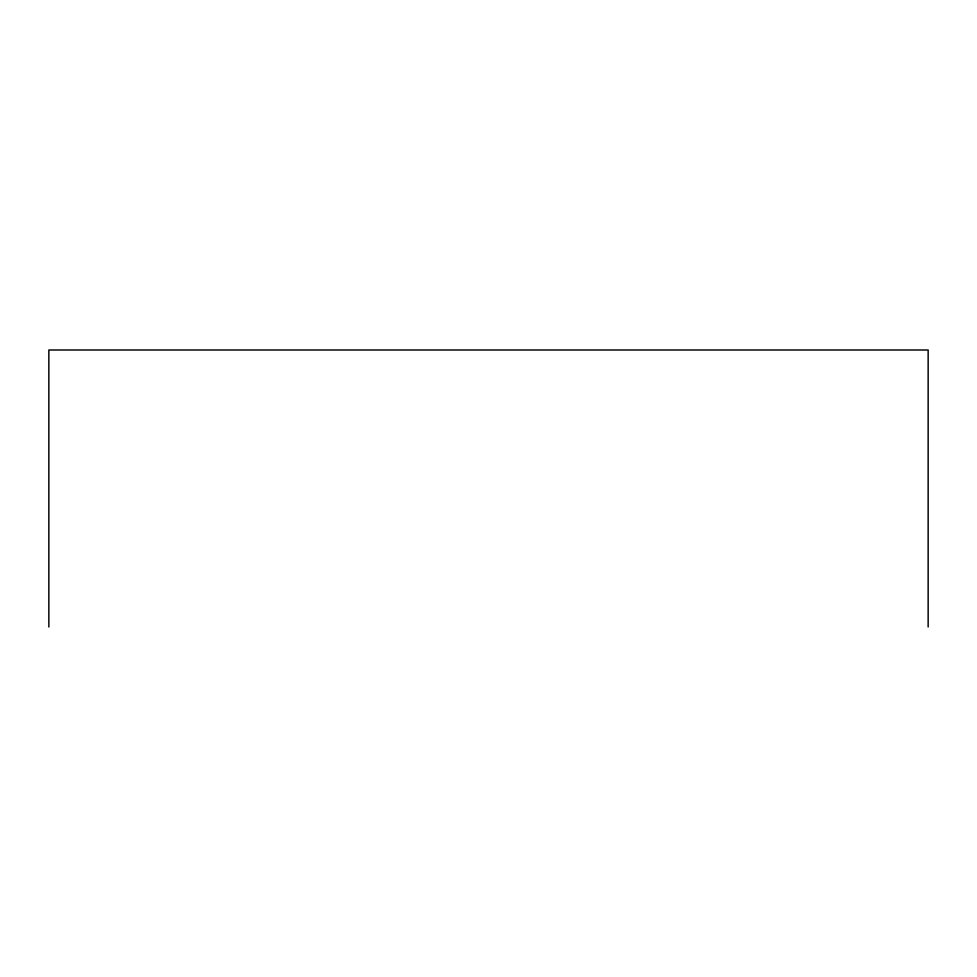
<?xml version="1.0" encoding="UTF-8"?>
<svg xmlns="http://www.w3.org/2000/svg" width="977" height="977" viewBox="0 0 977 977"><rect width="100%" height="100%" fill="white"/><g stroke="black" fill="none" stroke-linecap="round" stroke-linejoin="round"><path stroke-width="1.47" d="M928.15 627.002L928.15 349.998L48.85 349.998L48.85 627.002"/></g></svg>
